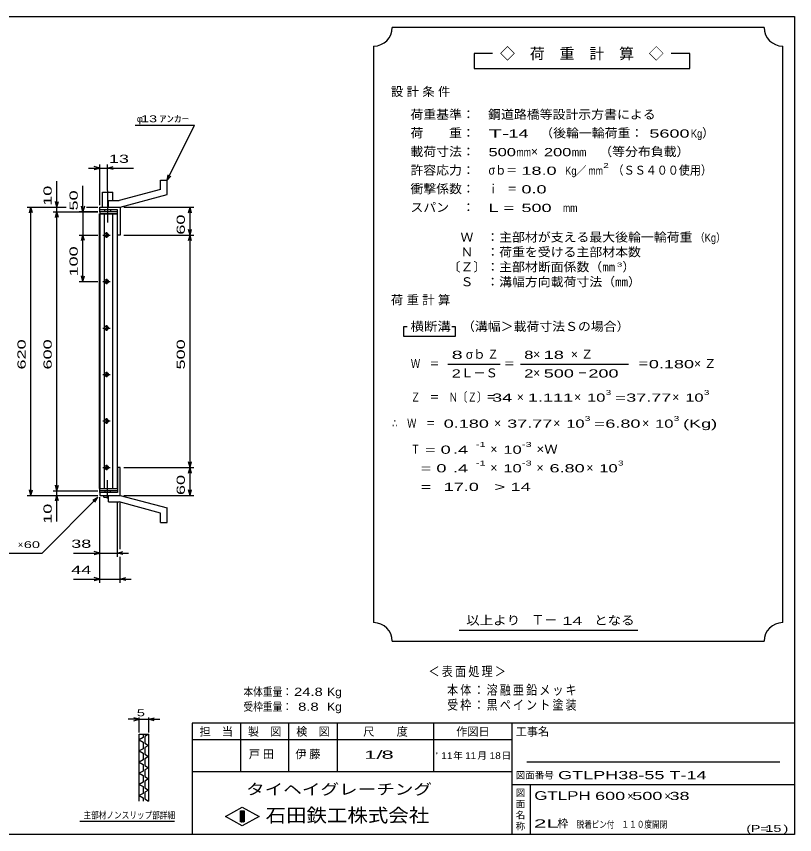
# Model space of a CAD drawing. Units: millimetres, scale not verified. Extents: x -1456 to 1389, y -1026 to 839.
# Drawn here: x -285 to 1389, y -921 to 839 of the extents above; entities that cross this region are included whole.
import ezdxf
from ezdxf.enums import TextEntityAlignment as Align

# ---------------------------------------------------------------- set-up
doc = ezdxf.new("R2010")
doc.units = ezdxf.units.MM
doc.header["$LTSCALE"] = 8
doc.linetypes.add('LONG_DASHED_DOTTED', pattern=[15.25, 12, -1.5, 0.25, -1.5])
for name, color, linetype, lineweight in [('0_2', 150, 'Continuous', 25), ('16', 3, 'Continuous', 25), ('19', 6, 'Continuous', 25), ('22', 4, 'Continuous', 25), ('24', 2, 'Continuous', 25), ('32', 4, 'Continuous', 25)]:
    doc.layers.add(name, color=color, linetype=linetype, lineweight=lineweight)
doc.styles.add('ベクトル', font='')
doc.styles.add('ＭＳ ゴシック', font='')
doc.styles.get('ベクトル').set_extended_font_data('ベクトル')
doc.styles.get('ＭＳ ゴシック').set_extended_font_data('MS Gothic')

msp = doc.modelspace()

# ---------------------------------------------------------------- linework, layer by layer
at = {"layer": '0_2'}
for p, q in [((-1379.2, 838.8), (1388.8, 838.8)), ((1388.8, 838.8), (1388.8, -921.2)), ((1388.8, -681.2), (92.8, -681.2)), ((92.8, -681.2), (92.8, -921.2)), ((196.8, -681.2), (196.8, -785.2)), ((300.8, -785.2), (300.8, -681.2)), ((404.8, -681.2), (404.8, -785.2)), ((612.8, -785.2), (612.8, -681.2)), ((780.8, -681.2), (780.8, -921.2)), ((780.8, -717.2), (92.8, -717.2)), ((1356.8, -765.2), (812.8, -765.2)), ((92.8, -785.2), (780.8, -785.2)), ((780.8, -813.2), (1388.8, -813.2)), ((820.8, -921.2), (820.8, -813.2)), ((164.8, -882), (200.8, -862)), ((200.8, -862), (236.8, -882)), ((196.8, -870), (204.8, -870)), ((196.8, -894), (196.8, -870)), ((196.8, -870), (198.4, -870)), ((198.4, -870), (198.4, -894)), ((200, -894), (200, -870)), ((200, -870), (201.6, -870)), ((201.6, -870), (201.6, -894)), ((203.2, -894), (203.2, -870)), ((203.2, -870), (204.8, -870)), ((204.8, -870), (204.8, -894)), ((204.8, -870), (204.8, -894)), ((200.8, -902), (164.8, -882)), ((204.8, -894), (196.8, -894)), ((198.4, -894), (200, -894)), ((236.8, -882), (200.8, -902)), ((201.6, -894), (203.2, -894)), ((1388.8, -921.2), (-1379.2, -921.2))]:
    msp.add_line(p, q, dxfattribs=at)
at = {"layer": '16'}
for p, q in [((-106.7, -177), (-106.7, 414)), ((-106.7, 414), (-106, 414)), ((-68, 418.5), (-106, 418.5)), ((-106, 418.5), (-106, 414)), ((-106, 414), (-68, 414)), ((-106, 414), (-106, -177)), ((-68, 414), (-106, 414)), ((-96.5, 414), (-96.5, -177)), ((-77.5, -177), (-77.5, 414)), ((-68, 414), (-68, 418.5)), ((-68, -177), (-68, 414)), ((-89.5, 371.5), (-93.5, 371.5)), ((-91.5, 374.5), (-91.5, 362.5)), ((-99.5, 368.5), (-83.5, 368.5)), ((-93.5, 365.5), (-89.5, 365.5)), ((-99.5, 268.5), (-83.5, 268.5)), ((-89.5, 271.5), (-93.5, 271.5)), ((-93.5, 265.5), (-89.5, 265.5)), ((-91.5, 274.5), (-91.5, 262.5)), ((-99.5, 168.5), (-83.5, 168.5)), ((-89.5, 171.5), (-93.5, 171.5)), ((-93.5, 165.5), (-89.5, 165.5)), ((-91.5, 174.5), (-91.5, 162.5)), ((-89.5, 71.5), (-93.5, 71.5)), ((-91.5, 74.5), (-91.5, 62.5)), ((-99.5, 68.5), (-83.5, 68.5)), ((-93.5, 65.5), (-89.5, 65.5)), ((-99.5, -31.5), (-83.5, -31.5)), ((-89.5, -28.5), (-93.5, -28.5)), ((-93.5, -34.5), (-89.5, -34.5)), ((-91.5, -25.5), (-91.5, -37.5)), ((-99.5, -131.5), (-83.5, -131.5)), ((-89.5, -128.5), (-93.5, -128.5)), ((-93.5, -134.5), (-89.5, -134.5)), ((-91.5, -125.5), (-91.5, -137.5)), ((-106, -177), (-106.7, -177)), ((-106, -177), (-68, -177)), ((-106, -181.5), (-106, -177)), ((-106, -177), (-68, -177)), ((-68, -181.5), (-106, -181.5)), ((-68, -177), (-68, -181.5))]:
    msp.add_line(p, q, dxfattribs=at)
for centre, radius, start, end in [((-93.5, 368.5), 3, 90, 270), ((-91.5, 368.5), 4, 46.6, 133.4), ((-89.5, 368.5), 3, 270, 90), ((-91.5, 368.5), 4, 226.6, 313.4), ((-93.5, 268.5), 3, 90, 270), ((-91.5, 268.5), 4, 46.6, 133.4), ((-91.5, 268.5), 4, 226.6, 313.4), ((-89.5, 268.5), 3, 270, 90), ((-93.5, 168.5), 3, 90, 270), ((-91.5, 168.5), 4, 46.6, 133.4), ((-91.5, 168.5), 4, 226.6, 313.4), ((-89.5, 168.5), 3, 270, 90), ((-93.5, 68.5), 3, 90, 270), ((-91.5, 68.5), 4, 46.6, 133.4), ((-89.5, 68.5), 3, 270, 90), ((-91.5, 68.5), 4, 226.6, 313.4), ((-93.5, -31.5), 3, 90, 270), ((-91.5, -31.5), 4, 46.6, 133.4), ((-91.5, -31.5), 4, 226.6, 313.4), ((-89.5, -31.5), 3, 270, 90), ((-93.5, -131.5), 3, 90, 270), ((-91.5, -131.5), 4, 46.6, 133.4), ((-91.5, -131.5), 4, 226.6, 313.4), ((-89.5, -131.5), 3, 270, 90)]:
    msp.add_arc(centre, radius, start, end, dxfattribs=at)
at = {"layer": '19'}
for p, q in [((25, 486.5), (39, 486.5)), ((25, 466.5), (25, 486.5)), ((39, 455.5), (39, 486.5)), ((-100, 428.5), (-100, 460.5)), ((-100, 460.5), (-78, 460.5)), ((-78, 442.5), (-78, 460.5)), ((25, 466.5), (-64, 442.5)), ((-87, 442.5), (-64, 442.5)), ((-87, 428.5), (-87, 442.5)), ((-62, 428.5), (39, 455.5)), ((-106, 418.5), (-106, 428.5)), ((-106, 422.5), (-106, 428.5)), ((-106, 428.5), (-63, 428.5)), ((-68, 422.5), (-106, 422.5)), ((-95, 418.5), (-95, 422.5)), ((-87, 428.5), (-62, 428.5)), ((-83, 422.5), (-83, 418.5)), ((-68, 368.5), (-68, 422.5)), ((-63, 428.5), (-62, 427.5)), ((-62, 427.5), (-62, 368.5)), ((-62, 368.5), (-68, 368.5)), ((-62, -131.5), (-68, -131.5)), ((-68, -131.5), (-68, -185.5)), ((-62, -190.5), (-62, -131.5)), ((-106, -185.5), (-106, -175.5)), ((-106, -185.5), (-106, -191.5)), ((-68, -185.5), (-106, -185.5)), ((-106, -191.5), (-63, -191.5)), ((-97, -195.5), (-97, -191.5)), ((-95, -181.5), (-95, -185.5)), ((-87, -191.5), (-62, -191.5)), ((-87, -205.5), (-87, -191.5)), ((-83, -185.5), (-83, -181.5)), ((-63, -191.5), (-62, -190.5)), ((-62, -191.5), (39, -218.5)), ((-97, -195.5), (-87, -195.5)), ((-87, -205.5), (-64, -205.5)), ((25, -229.5), (-64, -205.5)), ((39, -249.5), (39, -218.5)), ((25, -249.5), (25, -229.5)), ((25, -249.5), (39, -249.5))]:
    msp.add_line(p, q, dxfattribs=at)
at = {"layer": '19', "linetype": 'LONG_DASHED_DOTTED'}
for p, q in [((-89, 463.5), (-89, 395.5)), ((-89, -198.5), (-89, -158.5))]:
    msp.add_line(p, q, dxfattribs=at)
at = {"layer": '22'}
for p, q in [((-30, 604.5), (98, 604.5)), ((39, 486.5), (98, 604.5)), ((-130, 512.5), (-106, 512.5)), ((-106, 512.5), (-118, 515.7)), ((-118, 509.3), (-106, 512.5)), ((-106, 432.5), (-106, 520.5)), ((-106, 512.5), (-89, 512.5)), ((-89, 464.5), (-89, 520.5)), ((-89, 512.5), (-77, 515.7)), ((-77, 509.3), (-89, 512.5)), ((-89, 512.5), (-33, 512.5)), ((39, 486.5), (41.4, 498.2)), ((39, 486.5), (47, 495.3)), ((-198, 428.5), (-198, 484.5)), ((-142, 418.5), (-142, 474.5)), ((-198, 428.5), (-201.2, 440.5)), ((-198, 428.5), (-194.8, 440.5)), ((-262, 428.5), (-178, 428.5)), ((-257.2, 416.5), (-254, 428.5)), ((-250.8, 416.5), (-254, 428.5)), ((-254, -191.5), (-254, 428.5)), ((-206, 428.5), (-178, 428.5)), ((-198, 418.5), (-198, 428.5)), ((-142, 418.5), (-145.2, 430.5)), ((-138.8, 430.5), (-142, 418.5)), ((-134, 428.5), (-110, 428.5)), ((-134, 428.5), (-110, 428.5)), ((-54, 428.5), (96.4, 428.5)), ((85.2, 416.5), (88.4, 428.5)), ((91.6, 416.5), (88.4, 428.5)), ((88.4, 368.5), (88.4, 428.5)), ((-206, 418.5), (-110, 418.5)), ((-201.2, 406.5), (-198, 418.5)), ((-194.8, 406.5), (-198, 418.5)), ((-198, -181.5), (-198, 418.5)), ((-110, 418.5), (-150, 418.5)), ((-142, 418.5), (-142, 368.5)), ((88.4, 368.5), (85.2, 380.5)), ((88.4, 368.5), (91.6, 380.5)), ((-150, 368.5), (-110, 368.5)), ((-145.2, 356.5), (-142, 368.5)), ((-138.8, 356.5), (-142, 368.5)), ((-142, 268.5), (-142, 368.5)), ((-54, 368.5), (96.4, 368.5)), ((85.2, 356.5), (88.4, 368.5)), ((91.6, 356.5), (88.4, 368.5)), ((88.4, -131.5), (88.4, 368.5)), ((-150, 268.5), (-110, 268.5)), ((-142, 268.5), (-145.2, 280.5)), ((-142, 268.5), (-138.8, 280.5)), ((88.4, -131.5), (85.2, -119.5)), ((88.4, -131.5), (91.6, -119.5)), ((-54, -131.5), (96.4, -131.5)), ((85.2, -143.5), (88.4, -131.5)), ((91.6, -143.5), (88.4, -131.5)), ((88.4, -191.5), (88.4, -131.5)), ((-198, -181.5), (-201.2, -169.5)), ((-198, -181.5), (-194.8, -169.5)), ((-262, -191.5), (-110, -191.5)), ((-254, -191.5), (-257.2, -179.5)), ((-254, -191.5), (-250.8, -179.5)), ((-206, -181.5), (-110, -181.5)), ((-206, -191.5), (-110, -191.5)), ((-201.2, -203.5), (-198, -191.5)), ((-198, -191.5), (-198, -181.5)), ((-194.8, -203.5), (-198, -191.5)), ((-198, -247.5), (-198, -191.5)), ((-54, -191.5), (96.4, -191.5)), ((88.4, -191.5), (85.2, -179.5)), ((88.4, -191.5), (91.6, -179.5)), ((-230, -315.5), (-110, -195.5)), ((-120.4, -201.9), (-110, -195.5)), ((-116.4, -205.9), (-110, -195.5)), ((-106, -323.5), (-106, -195.5)), ((-106, -379.5), (-106, -195.5)), ((-68, -323.5), (-68, -207.7)), ((-62, -307.5), (-62, -207.7)), ((-390, -315.5), (-230, -315.5)), ((-162, -315.5), (-106, -315.5)), ((-106, -315.5), (-118, -312.3)), ((-118, -318.7), (-106, -315.5)), ((-106, -315.5), (-68, -315.5)), ((-68, -315.5), (-56, -312.3)), ((-56, -318.7), (-68, -315.5)), ((-68, -315.5), (-44, -315.5)), ((-62, -379.5), (-62, -323.5)), ((-106, -371.5), (-118, -368.3)), ((-62, -371.5), (-50, -368.3)), ((-162, -371.5), (-106, -371.5)), ((-118, -374.7), (-106, -371.5)), ((-106, -371.5), (-62, -371.5)), ((-50, -374.7), (-62, -371.5)), ((-62, -371.5), (-38, -371.5))]:
    msp.add_line(p, q, dxfattribs=at)
at = {"layer": '24', "color": 4}
for p, q in [((1323.2, 814.8), (523.2, 814.8)), ((483.2, 774.8), (483.2, -465.2)), ((1363.2, -465.2), (1363.2, 774.8)), ((739.2, 758.8), (699.2, 758.8)), ((699.2, 758.8), (699.2, 726.8)), ((1163.2, 758.8), (1123.2, 758.8)), ((1163.2, 726.8), (1163.2, 758.8)), ((699.2, 726.8), (1163.2, 726.8)), ((555.2, 170.8), (547.2, 170.8)), ((547.2, 170.8), (547.2, 150.8)), ((659.2, 170.8), (651.2, 170.8)), ((659.2, 150.8), (659.2, 170.8)), ((547.2, 150.8), (659.2, 150.8)), ((643.2, 90.8), (755.2, 90.8)), ((799.2, 90.8), (1031.2, 90.8)), ((667.2, -481.2), (1051.2, -481.2)), ((523.2, -505.2), (1323.2, -505.2))]:
    msp.add_line(p, q, dxfattribs=at)
for centre, start, end in [((483.2, 814.8), 270, 0), ((1363.2, 814.8), 180, 270), ((483.2, -505.2), 0, 90), ((1363.2, -505.2), 90, 180)]:
    msp.add_arc(centre, 40, start, end, dxfattribs=at)
at = {"layer": '32'}
for p, q in [((-20.8, -673.2), (-44.8, -673.2)), ((-20.8, -673.2), (-32.8, -670)), ((-32.8, -676.4), (-20.8, -673.2)), ((-20.8, -701.2), (-20.8, -669.2)), ((-20.8, -673.2), (-0.8, -673.2)), ((-0.8, -669.2), (-0.8, -701.2)), ((-0.8, -673.2), (11.2, -670)), ((11.2, -676.4), (-0.8, -673.2)), ((-0.8, -673.2), (23.2, -673.2)), ((-20.8, -705.2), (-0.8, -705.2)), ((-20.8, -849.2), (-20.8, -705.2)), ((-12.8, -712.4), (-20.8, -717.2)), ((-20.8, -717.2), (-12.8, -722)), ((-12.8, -705.2), (-12.8, -712.4)), ((-0.8, -705.2), (-8.8, -710)), ((-8.8, -710), (-8.8, -724.4)), ((-0.8, -705.2), (-0.8, -849.2)), ((-12.8, -736.4), (-20.8, -741.2)), ((-12.8, -722), (-12.8, -736.4)), ((-8.8, -724.4), (-0.8, -729.2)), ((-0.8, -729.2), (-8.8, -734)), ((-8.8, -734), (-8.8, -748.4)), ((-20.8, -741.2), (-12.8, -746)), ((-12.8, -746), (-12.8, -760.4)), ((-8.8, -748.4), (-0.8, -753.2)), ((-0.8, -753.2), (-8.8, -758)), ((-12.8, -760.4), (-20.8, -765.2)), ((-20.8, -765.2), (-12.8, -770)), ((-12.8, -770), (-12.8, -784.4)), ((-8.8, -758), (-8.8, -772.4)), ((-8.8, -772.4), (-0.8, -777.2)), ((-12.8, -784.4), (-20.8, -789.2)), ((-20.8, -789.2), (-12.8, -794)), ((-0.8, -777.2), (-8.8, -782)), ((-8.8, -782), (-8.8, -796.4)), ((-12.8, -808.4), (-20.8, -813.2)), ((-12.8, -794), (-12.8, -808.4)), ((-8.8, -796.4), (-0.8, -801.2)), ((-0.8, -801.2), (-8.8, -806)), ((-8.8, -806), (-8.8, -820.4)), ((-20.8, -813.2), (-12.8, -818)), ((-12.8, -818), (-12.8, -832.4)), ((-8.8, -820.4), (-0.8, -825.2)), ((-0.8, -825.2), (-8.8, -830)), ((-12.8, -832.4), (-20.8, -837.2)), ((-20.8, -837.2), (-12.8, -842)), ((-12.8, -842), (-12.8, -849.2)), ((-8.8, -830), (-8.8, -844.4)), ((-8.8, -844.4), (-0.8, -849.2)), ((55.2, -893.2), (-148.8, -893.2))]:
    msp.add_line(p, q, dxfattribs=at)

# ---------------------------------------------------------------- texts
at = {"layer": '0_2', "style": 'ＭＳ ゴシック'}
for s, height, p in [('担\u3000当', 17.6, (108.8, -699.6)), ('製\u3000図', 17.6, (212.8, -699.6)), ('検\u3000図', 17.6, (316.8, -699.6)), ('尺\u3000\u3000度', 17.6, (460.8, -699.6)), ('作図日', 17.6, (660.8, -699.6)), ('工事名', 17.6, (788.8, -699.6)), ('年', 14.7, (654.4, -751.2)), ('月', 14.7, (706.4, -751.2)), ('日', 14.7, (758.4, -751.2)), ('図面番号', 14.66, (788.8, -793.6)), ('図', 14.7, (788.8, -831.2)), ('面', 14.7, (788.8, -855.2)), ('名', 14.7, (788.8, -879.2)), ('称', 14.7, (788.8, -903.2))]:
    msp.add_text(s, height=height, dxfattribs=at).set_placement(p, align=Align.MIDDLE_LEFT)
at = {"layer": '0_2', "color": 222, "style": 'ベクトル'}
for s, height, width, p in [('タイヘイグレーチング', 23.46, 1.25, (208.8, -823.6)), ('石田鉄工株式会社', 29.33, 1.1, (250.8, -879.6))]:
    msp.add_text(s, height=height, dxfattribs=dict(at, width=width)).set_placement(p, align=Align.MIDDLE_LEFT)
at = {"layer": '22', "color": 2, "style": 'ベクトル'}
for s, height, p in [('φ', 14.7, (-26, 618.5)), ('×', 14.7, (-282, -297.5)), ('×', 17.6, (1028.8, -838)), ('×', 17.6, (1108.8, -838)), ('枠', 17.6, (878.4, -897.2))]:
    msp.add_text(s, height=height, dxfattribs=at).set_placement(p, align=Align.MIDDLE_LEFT)
for s, height, width, p in [(' 13 ', 14.66, 1.6, (-26, 618.5)), ('ｱﾝｶｰ', 14.66, 1.6, (22, 618.5)), (' 13', 17.6, 1.65, (-97, 532.5)), (' 60 ', 14.66, 1.6, (-278, -297.5)), (' 38 ', 17.6, 1.65, (-178, -295.5)), (' 44 ', 17.6, 1.65, (-178, -351.5)), ('本体重量：', 17.6, 0.85, (203.2, -614)), (' 24.8', 17.6, 1.35, (303.2, -614)), ('Kg', 17.6, 1.1, (383.2, -614)), ('受枠重量：', 17.6, 0.85, (203.2, -646)), ('  8.8', 17.6, 1.35, (303.2, -646)), ('Kg', 17.6, 1.1, (383.2, -646)), ('1/', 17.6, 2, (463.2, -749.2)), (' 8 ', 17.6, 2, (487.2, -749.2)), ("'", 14.7, 1.2, (616.8, -751.2)), ('11', 14.66, 1.1, (628.8, -751.2)), ('11', 14.66, 1.1, (680, -751.2)), ('18', 14.66, 1.1, (732.8, -751.2)), ('GTLPH38-55 T-14                  ', 17.6, 1.65, (880, -793.2)), ('GTLPH', 18.77, 1.45, (828.8, -837.2)), (' 600 ', 17.6, 1.65, (948.8, -838)), (' 500 ', 17.6, 1.65, (1028.8, -838)), (' 38 ', 17.6, 1.65, (1108.8, -838)), ('2L', 17.6, 2.05, (828, -897.2)), ('脱着', 14.66, 0.8, (920, -899.2)), ('ピン付', 14.66, 0.8, (952, -899.2)), ('\u3000１１０度開閉', 14.66, 0.8, (1000, -899.2)), ('(P=', 14.66, 1.55, (1284.8, -908)), (' 15 ', 14.66, 1.6, (1316.8, -908)), (')', 14.7, 1.6, (1364.8, -908))]:
    msp.add_text(s, height=height, dxfattribs=dict(at, width=width)).set_placement(p, align=Align.MIDDLE_LEFT)
at = {"layer": '22', "color": 2, "style": 'ベクトル', "width": 1.65}
for s, p in [(' 10 ', (-218, 420.5)), (' 50 ', (-162, 410.5)), (' 60 ', (68.4, 358.5)), (' 100 ', (-162, 268.5)), (' 620 ', (-274, 68.5)), (' 600 ', (-218, 68.5)), (' 500 ', (68.4, 68.5)), (' 60 ', (68.4, -201.5)), (' 10 ', (-218, -263.5))]:
    msp.add_text(s, height=17.6, rotation=90, dxfattribs=at).set_placement(p, align=Align.MIDDLE_LEFT)
at = {"layer": '22', "color": 2, "attachment_point": 4, "style": 'ベクトル'}
for s, insert, char_height in [('\\T1.2;\\W0.85;＜表面処理＞', (601.2, -571.2), 20.53), ('\\T1.19;\\W0.85;本体：溶融亜鉛メッキ', (641.2, -611.2), 20.53), ('\\T1.19;\\W0.85;受枠：黒ペイント塗装', (641.2, -643.2), 20.53), ('\\T1.25;戸田\u3000', (214.8, -749.2), 17.6), ('\\T1.25;伊藤\u3000', (314.8, -749.2), 17.6)]:
    msp.add_mtext(s, dxfattribs=dict(at, insert=insert, char_height=char_height))
at = {"layer": '24', "style": 'ベクトル'}
for s, height, p in [('◇\u3000荷\u3000重\u3000計\u3000算\u3000◇', 23.46, (755.2, 758.8)), ('）', 19.4, (1189.6, 588)), ('×', 19.4, (821.6, 548)), ('／', 17.6, (917.2, 506.8)), ('）', 19.4, (1018.4, 300)), ('σｂ', 19.35, (681.6, 112)), ('×', 19.4, (826.4, 112)), ('Ｌ－Ｓ', 19.35, (671.2, 72)), ('×', 19.4, (826.4, 72)), ('×', 19.4, (791.2, 20)), ('×', 19.4, (914.4, 20)), ('×', 19.4, (1125.6, 20)), ('×', 19.4, (742.4, -36)), ('×', 19.4, (869.6, -36)), ('×', 19.4, (1060.8, -36)), ('×', 19.4, (734.4, -92)), ('×', 19.4, (734.4, -132)), ('×', 19.4, (833.6, -132)), ('×', 19.4, (940.8, -132)), ('Ｔ－', 20.53, (822.4, -459.2))]:
    msp.add_text(s, height=height, dxfattribs=at).set_placement(p, align=Align.MIDDLE_LEFT)
for s, height, width, p in [('荷重基準：\u3000', 19.35, 1.05, (562.4, 628)), ('鋼道路橋等設計示方書による', 19.35, 1.05, (729.6, 628)), ('荷\u3000\u3000重：\u3000', 19.35, 1.05, (562.4, 588)), ('（後輪一輪荷重：', 19.35, 1.05, (841.6, 588)), ('T-', 17.6, 2, (730.4, 586.8)), (' 14 ', 17.6, 1.65, (762.4, 586.8)), (' 5600', 17.6, 1.65, (1065.6, 586.8)), ('Kg', 17.6, 0.85, (1165.6, 586.8)), ('載荷寸法：\u3000', 19.35, 1.05, (562.4, 548)), ('500', 17.6, 1.5, (730.4, 546.8)), ('mm', 17.6, 0.8, (790.4, 546.8)), ('200', 17.6, 1.5, (849.6, 546.8)), ('mm', 17.6, 0.8, (909.6, 546.8)), ('\u3000（等分布負載）', 19.35, 1.05, (940.8, 548)), ('許容応力：\u3000', 19.35, 1.05, (562.4, 508)), ('σｂ＝', 19.35, 0.9, (730.4, 508)), (' 18.0', 17.6, 1.65, (790.4, 506.8)), ('Kg', 17.6, 0.85, (895.2, 506.8)), ('mm', 17.6, 0.8, (945.2, 506.8)), ('2', 10.6, 1.5, (977.2, 518)), ('（ＳＳ４００使用）', 19.35, 0.9, (997.2, 508)), ('衝撃係数：\u3000', 19.35, 1.05, (562.4, 468)), ('ｉ\u3000＝', 19.35, 0.75, (730.4, 468)), (' 0.0', 17.6, 1.65, (790.4, 466.8)), ('スパン\u3000：\u3000', 19.35, 1.05, (562.4, 428)), ('L =', 17.6, 1.65, (730.4, 426.8)), (' 500 ', 17.6, 1.65, (790.4, 426.8)), ('mm', 17.6, 0.8, (890.4, 426.8)), ('\u3000Ｗ\u3000：主部材が支える最大後輪一輪荷重', 19.35, 1.05, (642.4, 364)), ('（Kg）', 17.6, 0.85, (1174.4, 362.8)), ('\u3000Ｎ\u3000：荷重を受ける主部材本数', 19.35, 1.05, (642.4, 332)), ('〔Ｚ〕：主部材断面係数（㎜', 19.35, 1.05, (642.4, 300)), ('3', 8.8, 1.8, (1006.4, 304.8)), ('\u3000Ｓ\u3000：溝幅方向載荷寸法（㎜）', 19.35, 1.05, (642.4, 268)), ('横断溝', 19.35, 1.1, (562.4, 172)), ('\u3000（溝幅＞載荷寸法Ｓの場合）', 19.35, 1.05, (645.6, 172)), ('8', 17.6, 1.8, (651.2, 110.8)), ('Ｚ', 19.4, 0.9, (728, 112)), ('8', 17.6, 1.5, (807.2, 110.8)), (' 18 ', 17.6, 1.65, (838.4, 110.8)), ('Ｗ\u3000＝', 19.35, 0.75, (563.2, 92)), ('＝', 19.4, 0.9, (763.2, 92)), ('＝', 19.4, 0.9, (1051.2, 92)), ('0.180', 17.6, 1.65, (1075.2, 90.8)), ('2', 17.6, 1.5, (651.2, 70.8)), ('2', 17.6, 1.5, (807.2, 70.8)), (' 500 ', 17.6, 1.65, (838.4, 70.8)), ('－', 19.4, 0.75, (922.4, 72)), (' 200 ', 17.6, 1.65, (934.4, 70.8)), ('3', 10.6, 1.5, (982.4, 30)), ('3', 10.6, 1.5, (1193.6, 30)), ('Ｚ\u3000＝\u3000Ｎ〔Ｚ〕＝', 19.35, 0.75, (563.2, 20)), (' 34 ', 17.6, 1.65, (727.2, 18.8)), ('1.111', 17.6, 1.65, (815.2, 18.8)), ('10', 17.6, 1.5, (942.4, 18.8)), ('=', 17.6, 1.7, (1002.4, 18.8)), ('37.77', 17.6, 1.65, (1026.4, 18.8)), ('10', 17.6, 1.5, (1153.6, 18.8)), ('∴\u3000Ｗ\u3000＝', 19.35, 0.75, (523.2, -36)), (' 0.180', 17.6, 1.65, (623.2, -37.2)), ('37.77', 17.6, 1.65, (770.4, -37.2)), ('10', 17.6, 1.5, (897.6, -37.2)), ('3', 10.6, 1.5, (937.6, -26)), ('=', 17.6, 1.7, (957.6, -37.2)), ('6.80', 17.6, 1.65, (981.6, -37.2)), ('10', 17.6, 1.5, (1088.8, -37.2)), ('3', 10.6, 1.5, (1128.8, -26)), ('(Kg)', 17.6, 1.65, (1148.8, -37.2)), ('Ｔ', 19.4, 0.75, (563.2, -92)), (' = 0', 17.6, 1.65, (583.2, -93.2)), (' .4 ', 17.6, 1.65, (643.2, -93.2)), ('-1', 10.56, 1.65, (703.2, -82)), ('10', 17.6, 1.5, (762.4, -93.2)), ('-3', 10.56, 1.65, (802.4, -82)), ('×Ｗ', 19.35, 1.1, (833.6, -92)), ('-1', 10.56, 1.65, (703.2, -122)), ('-3', 10.56, 1.65, (802.4, -122)), ('3', 10.6, 1.5, (1008.8, -122)), ('  = 0', 17.6, 1.65, (563.2, -133.2)), (' .4 ', 17.6, 1.65, (643.2, -133.2)), ('10', 17.6, 1.5, (762.4, -133.2)), ('6.80', 17.6, 1.65, (861.6, -133.2)), ('10', 17.6, 1.5, (968.8, -133.2)), ('  =', 17.6, 1.65, (563.2, -173.2)), (' 17.0', 17.6, 1.65, (623.2, -173.2)), ('>', 17.6, 1.7, (743.2, -173.2)), (' 14 ', 17.6, 1.65, (767.2, -173.2)), ('以上より\u3000', 19.35, 1.1, (682.4, -460)), (' 14 ', 17.6, 1.65, (878.4, -461.2)), ('となる', 19.35, 1.1, (957.6, -460))]:
    msp.add_text(s, height=height, dxfattribs=dict(at, width=width)).set_placement(p, align=Align.MIDDLE_LEFT)
at = {"layer": '24', "char_height": 19.35, "attachment_point": 4, "style": 'ベクトル'}
for s, insert in [('\\T1.28;設計条件', (520.4, 676)), ('\\T1.28;荷重計算', (520.4, 228)), ('\\T1.42;×Ｚ', (907.6, 112)), ('\\T1.42;×Ｚ', (1172.4, 92))]:
    msp.add_mtext(s, dxfattribs=dict(at, insert=insert))
at = {"layer": '32', "color": 2, "style": 'ベクトル'}
for s, width, p in [(' 5 ', 1.6, (-34.8, -659.2)), ('主部材ノンスリップ部詳細', 0.8, (-140.8, -879.2))]:
    msp.add_text(s, height=14.66, dxfattribs=dict(at, width=width)).set_placement(p, align=Align.MIDDLE_LEFT)

doc.saveas('drawing.dxf')
